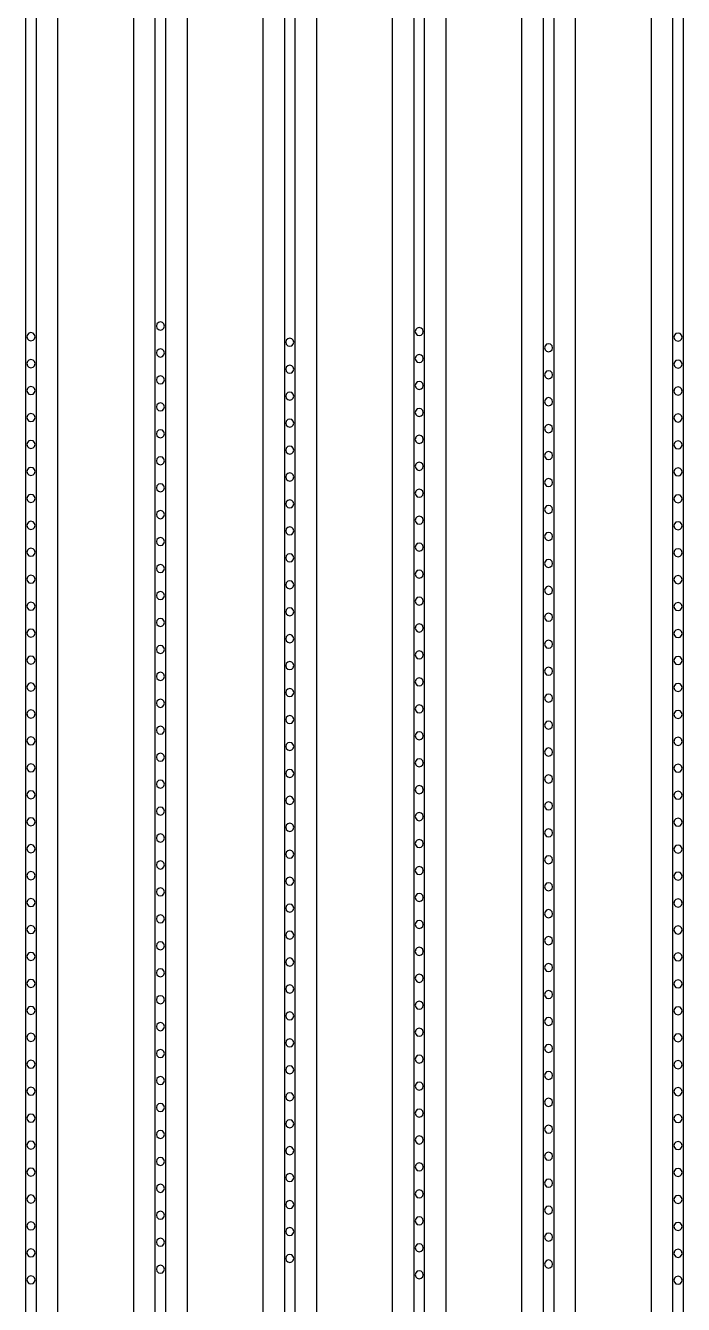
# Model space of a CAD drawing. Header units: metres. Extents: x -1805 to 1655, y -683 to 39617.
# Drawn here: x 388 to 510, y 3866.7 to 4104 of the extents above; entities that cross this region are included whole.
import ezdxf

# ---------------------------------------------------------------- set-up
doc = ezdxf.new("R2010")
doc.units = ezdxf.units.M
for name, color, linetype in [('Etching', 5, 'CONTINUOUS'), ('IONP', 7, 'CONTINUOUS'), ('Metal', 4, 'CONTINUOUS')]:
    doc.layers.add(name, color=color, linetype=linetype)

msp = doc.modelspace()

# ---------------------------------------------------------------- linework, layer by layer
at = {"layer": 'Etching'}
for points in [[(394, 1858.91), (394, 9134.24)], [(408, 9134.24), (408, 1985.9)], [(418, 1985.9), (418, 9134.24)], [(432, 9134.24), (432, 2112.88)], [(442, 2112.88), (442, 9134.24)], [(456, 9134.24), (456, 2239.86)], [(466, 2239.86), (466, 9134.24)], [(480, 9134.24), (480, 2366.85)], [(490, 2366.85), (490, 9134.24)], [(504, 9134.24), (504, 2493.83)]]:
    msp.add_lwpolyline(points, dxfattribs=at)
at = {"layer": 'IONP'}
for points in [[(413.75, 4048.25), (413.65, 4048.63), (413.38, 4048.9), (413, 4049), (412.62, 4048.9), (412.35, 4048.63), (412.25, 4048.25), (412.35, 4047.88), (412.62, 4047.6), (413, 4047.5), (413.38, 4047.6), (413.65, 4047.88), (413.75, 4048.25)], [(389.75, 4046.27), (389.65, 4046.64), (389.38, 4046.92), (389, 4047.02), (388.62, 4046.92), (388.35, 4046.64), (388.25, 4046.27), (388.35, 4045.89), (388.62, 4045.62), (389, 4045.52), (389.38, 4045.62), (389.65, 4045.89), (389.75, 4046.27)], [(437.75, 4045.24), (437.65, 4045.61), (437.38, 4045.89), (437, 4045.99), (436.62, 4045.89), (436.35, 4045.61), (436.25, 4045.24), (436.35, 4044.86), (436.62, 4044.59), (437, 4044.49), (437.38, 4044.59), (437.65, 4044.86), (437.75, 4045.24)], [(461.75, 4047.22), (461.65, 4047.6), (461.38, 4047.87), (461, 4047.97), (460.62, 4047.87), (460.35, 4047.6), (460.25, 4047.22), (460.35, 4046.85), (460.62, 4046.57), (461, 4046.47), (461.38, 4046.57), (461.65, 4046.85), (461.75, 4047.22)], [(509.75, 4046.19), (509.65, 4046.57), (509.38, 4046.84), (509, 4046.94), (508.62, 4046.84), (508.35, 4046.57), (508.25, 4046.19), (508.35, 4045.82), (508.62, 4045.54), (509, 4045.44), (509.38, 4045.54), (509.65, 4045.82), (509.75, 4046.19)], [(413.75, 4043.25), (413.65, 4043.63), (413.38, 4043.9), (413, 4044), (412.62, 4043.9), (412.35, 4043.63), (412.25, 4043.25), (412.35, 4042.88), (412.62, 4042.6), (413, 4042.5), (413.38, 4042.6), (413.65, 4042.88), (413.75, 4043.25)], [(485.75, 4044.21), (485.65, 4044.58), (485.38, 4044.86), (485, 4044.96), (484.62, 4044.86), (484.35, 4044.58), (484.25, 4044.21), (484.35, 4043.83), (484.62, 4043.56), (485, 4043.46), (485.38, 4043.56), (485.65, 4043.83), (485.75, 4044.21)], [(389.75, 4041.27), (389.65, 4041.64), (389.38, 4041.92), (389, 4042.02), (388.62, 4041.92), (388.35, 4041.64), (388.25, 4041.27), (388.35, 4040.89), (388.62, 4040.62), (389, 4040.52), (389.38, 4040.62), (389.65, 4040.89), (389.75, 4041.27)], [(461.75, 4042.22), (461.65, 4042.6), (461.38, 4042.87), (461, 4042.97), (460.62, 4042.87), (460.35, 4042.6), (460.25, 4042.22), (460.35, 4041.85), (460.62, 4041.57), (461, 4041.47), (461.38, 4041.57), (461.65, 4041.85), (461.75, 4042.22)], [(509.75, 4041.19), (509.65, 4041.57), (509.38, 4041.84), (509, 4041.94), (508.62, 4041.84), (508.35, 4041.57), (508.25, 4041.19), (508.35, 4040.82), (508.62, 4040.54), (509, 4040.44), (509.38, 4040.54), (509.65, 4040.82), (509.75, 4041.19)], [(413.75, 4038.25), (413.65, 4038.63), (413.38, 4038.9), (413, 4039), (412.62, 4038.9), (412.35, 4038.63), (412.25, 4038.25), (412.35, 4037.88), (412.62, 4037.6), (413, 4037.5), (413.38, 4037.6), (413.65, 4037.88), (413.75, 4038.25)], [(437.75, 4040.24), (437.65, 4040.61), (437.38, 4040.89), (437, 4040.99), (436.62, 4040.89), (436.35, 4040.61), (436.25, 4040.24), (436.35, 4039.86), (436.62, 4039.59), (437, 4039.49), (437.38, 4039.59), (437.65, 4039.86), (437.75, 4040.24)], [(485.75, 4039.21), (485.65, 4039.58), (485.38, 4039.86), (485, 4039.96), (484.62, 4039.86), (484.35, 4039.58), (484.25, 4039.21), (484.35, 4038.83), (484.62, 4038.56), (485, 4038.46), (485.38, 4038.56), (485.65, 4038.83), (485.75, 4039.21)], [(389.75, 4036.27), (389.65, 4036.64), (389.38, 4036.92), (389, 4037.02), (388.62, 4036.92), (388.35, 4036.64), (388.25, 4036.27), (388.35, 4035.89), (388.62, 4035.62), (389, 4035.52), (389.38, 4035.62), (389.65, 4035.89), (389.75, 4036.27)], [(461.75, 4037.22), (461.65, 4037.6), (461.38, 4037.87), (461, 4037.97), (460.62, 4037.87), (460.35, 4037.6), (460.25, 4037.22), (460.35, 4036.85), (460.62, 4036.57), (461, 4036.47), (461.38, 4036.57), (461.65, 4036.85), (461.75, 4037.22)], [(509.75, 4036.19), (509.65, 4036.57), (509.38, 4036.84), (509, 4036.94), (508.62, 4036.84), (508.35, 4036.57), (508.25, 4036.19), (508.35, 4035.82), (508.62, 4035.54), (509, 4035.44), (509.38, 4035.54), (509.65, 4035.82), (509.75, 4036.19)], [(413.75, 4033.25), (413.65, 4033.63), (413.38, 4033.9), (413, 4034), (412.62, 4033.9), (412.35, 4033.63), (412.25, 4033.25), (412.35, 4032.88), (412.62, 4032.6), (413, 4032.5), (413.38, 4032.6), (413.65, 4032.88), (413.75, 4033.25)], [(437.75, 4035.24), (437.65, 4035.61), (437.38, 4035.89), (437, 4035.99), (436.62, 4035.89), (436.35, 4035.61), (436.25, 4035.24), (436.35, 4034.86), (436.62, 4034.59), (437, 4034.49), (437.38, 4034.59), (437.65, 4034.86), (437.75, 4035.24)], [(485.75, 4034.21), (485.65, 4034.58), (485.38, 4034.86), (485, 4034.96), (484.62, 4034.86), (484.35, 4034.58), (484.25, 4034.21), (484.35, 4033.83), (484.62, 4033.56), (485, 4033.46), (485.38, 4033.56), (485.65, 4033.83), (485.75, 4034.21)], [(389.75, 4031.27), (389.65, 4031.64), (389.38, 4031.92), (389, 4032.02), (388.62, 4031.92), (388.35, 4031.64), (388.25, 4031.27), (388.35, 4030.89), (388.62, 4030.62), (389, 4030.52), (389.38, 4030.62), (389.65, 4030.89), (389.75, 4031.27)], [(461.75, 4032.22), (461.65, 4032.6), (461.38, 4032.87), (461, 4032.97), (460.62, 4032.87), (460.35, 4032.6), (460.25, 4032.22), (460.35, 4031.85), (460.62, 4031.57), (461, 4031.47), (461.38, 4031.57), (461.65, 4031.85), (461.75, 4032.22)], [(509.75, 4031.19), (509.65, 4031.57), (509.38, 4031.84), (509, 4031.94), (508.62, 4031.84), (508.35, 4031.57), (508.25, 4031.19), (508.35, 4030.82), (508.62, 4030.54), (509, 4030.44), (509.38, 4030.54), (509.65, 4030.82), (509.75, 4031.19)], [(437.75, 4030.24), (437.65, 4030.61), (437.38, 4030.89), (437, 4030.99), (436.62, 4030.89), (436.35, 4030.61), (436.25, 4030.24), (436.35, 4029.86), (436.62, 4029.59), (437, 4029.49), (437.38, 4029.59), (437.65, 4029.86), (437.75, 4030.24)], [(485.75, 4029.21), (485.65, 4029.58), (485.38, 4029.86), (485, 4029.96), (484.62, 4029.86), (484.35, 4029.58), (484.25, 4029.21), (484.35, 4028.83), (484.62, 4028.56), (485, 4028.46), (485.38, 4028.56), (485.65, 4028.83), (485.75, 4029.21)], [(389.75, 4026.27), (389.65, 4026.64), (389.38, 4026.92), (389, 4027.02), (388.62, 4026.92), (388.35, 4026.64), (388.25, 4026.27), (388.35, 4025.89), (388.62, 4025.62), (389, 4025.52), (389.38, 4025.62), (389.65, 4025.89), (389.75, 4026.27)], [(413.75, 4028.25), (413.65, 4028.63), (413.38, 4028.9), (413, 4029), (412.62, 4028.9), (412.35, 4028.63), (412.25, 4028.25), (412.35, 4027.88), (412.62, 4027.6), (413, 4027.5), (413.38, 4027.6), (413.65, 4027.88), (413.75, 4028.25)], [(461.75, 4027.22), (461.65, 4027.6), (461.38, 4027.87), (461, 4027.97), (460.62, 4027.87), (460.35, 4027.6), (460.25, 4027.22), (460.35, 4026.85), (460.62, 4026.57), (461, 4026.47), (461.38, 4026.57), (461.65, 4026.85), (461.75, 4027.22)], [(509.75, 4026.19), (509.65, 4026.57), (509.38, 4026.84), (509, 4026.94), (508.62, 4026.84), (508.35, 4026.57), (508.25, 4026.19), (508.35, 4025.82), (508.62, 4025.54), (509, 4025.44), (509.38, 4025.54), (509.65, 4025.82), (509.75, 4026.19)], [(437.75, 4025.24), (437.65, 4025.61), (437.38, 4025.89), (437, 4025.99), (436.62, 4025.89), (436.35, 4025.61), (436.25, 4025.24), (436.35, 4024.86), (436.62, 4024.59), (437, 4024.49), (437.38, 4024.59), (437.65, 4024.86), (437.75, 4025.24)], [(485.75, 4024.21), (485.65, 4024.58), (485.38, 4024.86), (485, 4024.96), (484.62, 4024.86), (484.35, 4024.58), (484.25, 4024.21), (484.35, 4023.83), (484.62, 4023.56), (485, 4023.46), (485.38, 4023.56), (485.65, 4023.83), (485.75, 4024.21)], [(413.75, 4023.25), (413.65, 4023.63), (413.38, 4023.9), (413, 4024), (412.62, 4023.9), (412.35, 4023.63), (412.25, 4023.25), (412.35, 4022.88), (412.62, 4022.6), (413, 4022.5), (413.38, 4022.6), (413.65, 4022.88), (413.75, 4023.25)], [(461.75, 4022.22), (461.65, 4022.6), (461.38, 4022.87), (461, 4022.97), (460.62, 4022.87), (460.35, 4022.6), (460.25, 4022.22), (460.35, 4021.85), (460.62, 4021.57), (461, 4021.47), (461.38, 4021.57), (461.65, 4021.85), (461.75, 4022.22)], [(389.75, 4021.27), (389.65, 4021.64), (389.38, 4021.92), (389, 4022.02), (388.62, 4021.92), (388.35, 4021.64), (388.25, 4021.27), (388.35, 4020.89), (388.62, 4020.62), (389, 4020.52), (389.38, 4020.62), (389.65, 4020.89), (389.75, 4021.27)], [(437.75, 4020.24), (437.65, 4020.61), (437.38, 4020.89), (437, 4020.99), (436.62, 4020.89), (436.35, 4020.61), (436.25, 4020.24), (436.35, 4019.86), (436.62, 4019.59), (437, 4019.49), (437.38, 4019.59), (437.65, 4019.86), (437.75, 4020.24)], [(485.75, 4019.21), (485.65, 4019.58), (485.38, 4019.86), (485, 4019.96), (484.62, 4019.86), (484.35, 4019.58), (484.25, 4019.21), (484.35, 4018.83), (484.62, 4018.56), (485, 4018.46), (485.38, 4018.56), (485.65, 4018.83), (485.75, 4019.21)], [(509.75, 4021.19), (509.65, 4021.57), (509.38, 4021.84), (509, 4021.94), (508.62, 4021.84), (508.35, 4021.57), (508.25, 4021.19), (508.35, 4020.82), (508.62, 4020.54), (509, 4020.44), (509.38, 4020.54), (509.65, 4020.82), (509.75, 4021.19)], [(413.75, 4018.25), (413.65, 4018.63), (413.38, 4018.9), (413, 4019), (412.62, 4018.9), (412.35, 4018.63), (412.25, 4018.25), (412.35, 4017.88), (412.62, 4017.6), (413, 4017.5), (413.38, 4017.6), (413.65, 4017.88), (413.75, 4018.25)], [(461.75, 4017.22), (461.65, 4017.6), (461.38, 4017.87), (461, 4017.97), (460.62, 4017.87), (460.35, 4017.6), (460.25, 4017.22), (460.35, 4016.85), (460.62, 4016.57), (461, 4016.47), (461.38, 4016.57), (461.65, 4016.85), (461.75, 4017.22)], [(389.75, 4016.27), (389.65, 4016.64), (389.38, 4016.92), (389, 4017.02), (388.62, 4016.92), (388.35, 4016.64), (388.25, 4016.27), (388.35, 4015.89), (388.62, 4015.62), (389, 4015.52), (389.38, 4015.62), (389.65, 4015.89), (389.75, 4016.27)], [(437.75, 4015.24), (437.65, 4015.61), (437.38, 4015.89), (437, 4015.99), (436.62, 4015.89), (436.35, 4015.61), (436.25, 4015.24), (436.35, 4014.86), (436.62, 4014.59), (437, 4014.49), (437.38, 4014.59), (437.65, 4014.86), (437.75, 4015.24)], [(485.75, 4014.21), (485.65, 4014.58), (485.38, 4014.86), (485, 4014.96), (484.62, 4014.86), (484.35, 4014.58), (484.25, 4014.21), (484.35, 4013.83), (484.62, 4013.56), (485, 4013.46), (485.38, 4013.56), (485.65, 4013.83), (485.75, 4014.21)], [(509.75, 4016.19), (509.65, 4016.57), (509.38, 4016.84), (509, 4016.94), (508.62, 4016.84), (508.35, 4016.57), (508.25, 4016.19), (508.35, 4015.82), (508.62, 4015.54), (509, 4015.44), (509.38, 4015.54), (509.65, 4015.82), (509.75, 4016.19)], [(413.75, 4013.25), (413.65, 4013.63), (413.38, 4013.9), (413, 4014), (412.62, 4013.9), (412.35, 4013.63), (412.25, 4013.25), (412.35, 4012.88), (412.62, 4012.6), (413, 4012.5), (413.38, 4012.6), (413.65, 4012.88), (413.75, 4013.25)], [(461.75, 4012.22), (461.65, 4012.6), (461.38, 4012.87), (461, 4012.97), (460.62, 4012.87), (460.35, 4012.6), (460.25, 4012.22), (460.35, 4011.85), (460.62, 4011.57), (461, 4011.47), (461.38, 4011.57), (461.65, 4011.85), (461.75, 4012.22)], [(389.75, 4011.27), (389.65, 4011.64), (389.38, 4011.92), (389, 4012.02), (388.62, 4011.92), (388.35, 4011.64), (388.25, 4011.27), (388.35, 4010.89), (388.62, 4010.62), (389, 4010.52), (389.38, 4010.62), (389.65, 4010.89), (389.75, 4011.27)], [(437.75, 4010.24), (437.65, 4010.61), (437.38, 4010.89), (437, 4010.99), (436.62, 4010.89), (436.35, 4010.61), (436.25, 4010.24), (436.35, 4009.86), (436.62, 4009.59), (437, 4009.49), (437.38, 4009.59), (437.65, 4009.86), (437.75, 4010.24)], [(509.75, 4011.19), (509.65, 4011.57), (509.38, 4011.84), (509, 4011.94), (508.62, 4011.84), (508.35, 4011.57), (508.25, 4011.19), (508.35, 4010.82), (508.62, 4010.54), (509, 4010.44), (509.38, 4010.54), (509.65, 4010.82), (509.75, 4011.19)], [(413.75, 4008.25), (413.65, 4008.63), (413.38, 4008.9), (413, 4009), (412.62, 4008.9), (412.35, 4008.63), (412.25, 4008.25), (412.35, 4007.88), (412.62, 4007.6), (413, 4007.5), (413.38, 4007.6), (413.65, 4007.88), (413.75, 4008.25)], [(461.75, 4007.22), (461.65, 4007.6), (461.38, 4007.87), (461, 4007.97), (460.62, 4007.87), (460.35, 4007.6), (460.25, 4007.22), (460.35, 4006.85), (460.62, 4006.57), (461, 4006.47), (461.38, 4006.57), (461.65, 4006.85), (461.75, 4007.22)], [(485.75, 4009.21), (485.65, 4009.58), (485.38, 4009.86), (485, 4009.96), (484.62, 4009.86), (484.35, 4009.58), (484.25, 4009.21), (484.35, 4008.83), (484.62, 4008.56), (485, 4008.46), (485.38, 4008.56), (485.65, 4008.83), (485.75, 4009.21)], [(389.75, 4006.27), (389.65, 4006.64), (389.38, 4006.92), (389, 4007.02), (388.62, 4006.92), (388.35, 4006.64), (388.25, 4006.27), (388.35, 4005.89), (388.62, 4005.62), (389, 4005.52), (389.38, 4005.62), (389.65, 4005.89), (389.75, 4006.27)], [(437.75, 4005.24), (437.65, 4005.61), (437.38, 4005.89), (437, 4005.99), (436.62, 4005.89), (436.35, 4005.61), (436.25, 4005.24), (436.35, 4004.86), (436.62, 4004.59), (437, 4004.49), (437.38, 4004.59), (437.65, 4004.86), (437.75, 4005.24)], [(509.75, 4006.19), (509.65, 4006.57), (509.38, 4006.84), (509, 4006.94), (508.62, 4006.84), (508.35, 4006.57), (508.25, 4006.19), (508.35, 4005.82), (508.62, 4005.54), (509, 4005.44), (509.38, 4005.54), (509.65, 4005.82), (509.75, 4006.19)], [(413.75, 4003.25), (413.65, 4003.63), (413.38, 4003.9), (413, 4004), (412.62, 4003.9), (412.35, 4003.63), (412.25, 4003.25), (412.35, 4002.88), (412.62, 4002.6), (413, 4002.5), (413.38, 4002.6), (413.65, 4002.88), (413.75, 4003.25)], [(485.75, 4004.21), (485.65, 4004.58), (485.38, 4004.86), (485, 4004.96), (484.62, 4004.86), (484.35, 4004.58), (484.25, 4004.21), (484.35, 4003.83), (484.62, 4003.56), (485, 4003.46), (485.38, 4003.56), (485.65, 4003.83), (485.75, 4004.21)], [(389.75, 4001.27), (389.65, 4001.64), (389.38, 4001.92), (389, 4002.02), (388.62, 4001.92), (388.35, 4001.64), (388.25, 4001.27), (388.35, 4000.89), (388.62, 4000.62), (389, 4000.52), (389.38, 4000.62), (389.65, 4000.89), (389.75, 4001.27)], [(437.75, 4000.24), (437.65, 4000.61), (437.38, 4000.89), (437, 4000.99), (436.62, 4000.89), (436.35, 4000.61), (436.25, 4000.24), (436.35, 3999.86), (436.62, 3999.59), (437, 3999.49), (437.38, 3999.59), (437.65, 3999.86), (437.75, 4000.24)], [(461.75, 4002.22), (461.65, 4002.6), (461.38, 4002.87), (461, 4002.97), (460.62, 4002.87), (460.35, 4002.6), (460.25, 4002.22), (460.35, 4001.85), (460.62, 4001.57), (461, 4001.47), (461.38, 4001.57), (461.65, 4001.85), (461.75, 4002.22)], [(509.75, 4001.19), (509.65, 4001.57), (509.38, 4001.84), (509, 4001.94), (508.62, 4001.84), (508.35, 4001.57), (508.25, 4001.19), (508.35, 4000.82), (508.62, 4000.54), (509, 4000.44), (509.38, 4000.54), (509.65, 4000.82), (509.75, 4001.19)], [(413.75, 3998.25), (413.65, 3998.63), (413.38, 3998.9), (413, 3999), (412.62, 3998.9), (412.35, 3998.63), (412.25, 3998.25), (412.35, 3997.88), (412.62, 3997.6), (413, 3997.5), (413.38, 3997.6), (413.65, 3997.88), (413.75, 3998.25)], [(485.75, 3999.21), (485.65, 3999.58), (485.38, 3999.86), (485, 3999.96), (484.62, 3999.86), (484.35, 3999.58), (484.25, 3999.21), (484.35, 3998.83), (484.62, 3998.56), (485, 3998.46), (485.38, 3998.56), (485.65, 3998.83), (485.75, 3999.21)], [(389.75, 3996.27), (389.65, 3996.64), (389.38, 3996.92), (389, 3997.02), (388.62, 3996.92), (388.35, 3996.64), (388.25, 3996.27), (388.35, 3995.89), (388.62, 3995.62), (389, 3995.52), (389.38, 3995.62), (389.65, 3995.89), (389.75, 3996.27)], [(437.75, 3995.24), (437.65, 3995.61), (437.38, 3995.89), (437, 3995.99), (436.62, 3995.89), (436.35, 3995.61), (436.25, 3995.24), (436.35, 3994.86), (436.62, 3994.59), (437, 3994.49), (437.38, 3994.59), (437.65, 3994.86), (437.75, 3995.24)], [(461.75, 3997.22), (461.65, 3997.6), (461.38, 3997.87), (461, 3997.97), (460.62, 3997.87), (460.35, 3997.6), (460.25, 3997.22), (460.35, 3996.85), (460.62, 3996.57), (461, 3996.47), (461.38, 3996.57), (461.65, 3996.85), (461.75, 3997.22)], [(509.75, 3996.19), (509.65, 3996.57), (509.38, 3996.84), (509, 3996.94), (508.62, 3996.84), (508.35, 3996.57), (508.25, 3996.19), (508.35, 3995.82), (508.62, 3995.54), (509, 3995.44), (509.38, 3995.54), (509.65, 3995.82), (509.75, 3996.19)], [(413.75, 3993.25), (413.65, 3993.63), (413.38, 3993.9), (413, 3994), (412.62, 3993.9), (412.35, 3993.63), (412.25, 3993.25), (412.35, 3992.88), (412.62, 3992.6), (413, 3992.5), (413.38, 3992.6), (413.65, 3992.88), (413.75, 3993.25)], [(485.75, 3994.21), (485.65, 3994.58), (485.38, 3994.86), (485, 3994.96), (484.62, 3994.86), (484.35, 3994.58), (484.25, 3994.21), (484.35, 3993.83), (484.62, 3993.56), (485, 3993.46), (485.38, 3993.56), (485.65, 3993.83), (485.75, 3994.21)], [(389.75, 3991.27), (389.65, 3991.64), (389.38, 3991.92), (389, 3992.02), (388.62, 3991.92), (388.35, 3991.64), (388.25, 3991.27), (388.35, 3990.89), (388.62, 3990.62), (389, 3990.52), (389.38, 3990.62), (389.65, 3990.89), (389.75, 3991.27)], [(461.75, 3992.22), (461.65, 3992.6), (461.38, 3992.87), (461, 3992.97), (460.62, 3992.87), (460.35, 3992.6), (460.25, 3992.22), (460.35, 3991.85), (460.62, 3991.57), (461, 3991.47), (461.38, 3991.57), (461.65, 3991.85), (461.75, 3992.22)], [(509.75, 3991.19), (509.65, 3991.57), (509.38, 3991.84), (509, 3991.94), (508.62, 3991.84), (508.35, 3991.57), (508.25, 3991.19), (508.35, 3990.82), (508.62, 3990.54), (509, 3990.44), (509.38, 3990.54), (509.65, 3990.82), (509.75, 3991.19)], [(413.75, 3988.25), (413.65, 3988.63), (413.38, 3988.9), (413, 3989), (412.62, 3988.9), (412.35, 3988.63), (412.25, 3988.25), (412.35, 3987.88), (412.62, 3987.6), (413, 3987.5), (413.38, 3987.6), (413.65, 3987.88), (413.75, 3988.25)], [(437.75, 3990.24), (437.65, 3990.61), (437.38, 3990.89), (437, 3990.99), (436.62, 3990.89), (436.35, 3990.61), (436.25, 3990.24), (436.35, 3989.86), (436.62, 3989.59), (437, 3989.49), (437.38, 3989.59), (437.65, 3989.86), (437.75, 3990.24)], [(485.75, 3989.21), (485.65, 3989.58), (485.38, 3989.86), (485, 3989.96), (484.62, 3989.86), (484.35, 3989.58), (484.25, 3989.21), (484.35, 3988.83), (484.62, 3988.56), (485, 3988.46), (485.38, 3988.56), (485.65, 3988.83), (485.75, 3989.21)], [(389.75, 3986.27), (389.65, 3986.64), (389.38, 3986.92), (389, 3987.02), (388.62, 3986.92), (388.35, 3986.64), (388.25, 3986.27), (388.35, 3985.89), (388.62, 3985.62), (389, 3985.52), (389.38, 3985.62), (389.65, 3985.89), (389.75, 3986.27)], [(461.75, 3987.22), (461.65, 3987.6), (461.38, 3987.87), (461, 3987.97), (460.62, 3987.87), (460.35, 3987.6), (460.25, 3987.22), (460.35, 3986.85), (460.62, 3986.57), (461, 3986.47), (461.38, 3986.57), (461.65, 3986.85), (461.75, 3987.22)], [(509.75, 3986.19), (509.65, 3986.57), (509.38, 3986.84), (509, 3986.94), (508.62, 3986.84), (508.35, 3986.57), (508.25, 3986.19), (508.35, 3985.82), (508.62, 3985.54), (509, 3985.44), (509.38, 3985.54), (509.65, 3985.82), (509.75, 3986.19)], [(437.75, 3985.24), (437.65, 3985.61), (437.38, 3985.89), (437, 3985.99), (436.62, 3985.89), (436.35, 3985.61), (436.25, 3985.24), (436.35, 3984.86), (436.62, 3984.59), (437, 3984.49), (437.38, 3984.59), (437.65, 3984.86), (437.75, 3985.24)], [(485.75, 3984.21), (485.65, 3984.58), (485.38, 3984.86), (485, 3984.96), (484.62, 3984.86), (484.35, 3984.58), (484.25, 3984.21), (484.35, 3983.83), (484.62, 3983.56), (485, 3983.46), (485.38, 3983.56), (485.65, 3983.83), (485.75, 3984.21)], [(389.75, 3981.27), (389.65, 3981.64), (389.38, 3981.92), (389, 3982.02), (388.62, 3981.92), (388.35, 3981.64), (388.25, 3981.27), (388.35, 3980.89), (388.62, 3980.62), (389, 3980.52), (389.38, 3980.62), (389.65, 3980.89), (389.75, 3981.27)], [(413.75, 3983.25), (413.65, 3983.63), (413.38, 3983.9), (413, 3984), (412.62, 3983.9), (412.35, 3983.63), (412.25, 3983.25), (412.35, 3982.88), (412.62, 3982.6), (413, 3982.5), (413.38, 3982.6), (413.65, 3982.88), (413.75, 3983.25)], [(461.75, 3982.22), (461.65, 3982.6), (461.38, 3982.87), (461, 3982.97), (460.62, 3982.87), (460.35, 3982.6), (460.25, 3982.22), (460.35, 3981.85), (460.62, 3981.57), (461, 3981.47), (461.38, 3981.57), (461.65, 3981.85), (461.75, 3982.22)], [(509.75, 3981.19), (509.65, 3981.57), (509.38, 3981.84), (509, 3981.94), (508.62, 3981.84), (508.35, 3981.57), (508.25, 3981.19), (508.35, 3980.82), (508.62, 3980.54), (509, 3980.44), (509.38, 3980.54), (509.65, 3980.82), (509.75, 3981.19)], [(437.75, 3980.24), (437.65, 3980.61), (437.38, 3980.89), (437, 3980.99), (436.62, 3980.89), (436.35, 3980.61), (436.25, 3980.24), (436.35, 3979.86), (436.62, 3979.59), (437, 3979.49), (437.38, 3979.59), (437.65, 3979.86), (437.75, 3980.24)], [(485.75, 3979.21), (485.65, 3979.58), (485.38, 3979.86), (485, 3979.96), (484.62, 3979.86), (484.35, 3979.58), (484.25, 3979.21), (484.35, 3978.83), (484.62, 3978.56), (485, 3978.46), (485.38, 3978.56), (485.65, 3978.83), (485.75, 3979.21)], [(389.75, 3976.27), (389.65, 3976.64), (389.38, 3976.92), (389, 3977.02), (388.62, 3976.92), (388.35, 3976.64), (388.25, 3976.27), (388.35, 3975.89), (388.62, 3975.62), (389, 3975.52), (389.38, 3975.62), (389.65, 3975.89), (389.75, 3976.27)], [(413.75, 3978.25), (413.65, 3978.63), (413.38, 3978.9), (413, 3979), (412.62, 3978.9), (412.35, 3978.63), (412.25, 3978.25), (412.35, 3977.88), (412.62, 3977.6), (413, 3977.5), (413.38, 3977.6), (413.65, 3977.88), (413.75, 3978.25)], [(461.75, 3977.22), (461.65, 3977.6), (461.38, 3977.87), (461, 3977.97), (460.62, 3977.87), (460.35, 3977.6), (460.25, 3977.22), (460.35, 3976.85), (460.62, 3976.57), (461, 3976.47), (461.38, 3976.57), (461.65, 3976.85), (461.75, 3977.22)], [(437.75, 3975.24), (437.65, 3975.61), (437.38, 3975.89), (437, 3975.99), (436.62, 3975.89), (436.35, 3975.61), (436.25, 3975.24), (436.35, 3974.86), (436.62, 3974.59), (437, 3974.49), (437.38, 3974.59), (437.65, 3974.86), (437.75, 3975.24)], [(485.75, 3974.21), (485.65, 3974.58), (485.38, 3974.86), (485, 3974.96), (484.62, 3974.86), (484.35, 3974.58), (484.25, 3974.21), (484.35, 3973.83), (484.62, 3973.56), (485, 3973.46), (485.38, 3973.56), (485.65, 3973.83), (485.75, 3974.21)], [(509.75, 3976.19), (509.65, 3976.57), (509.38, 3976.84), (509, 3976.94), (508.62, 3976.84), (508.35, 3976.57), (508.25, 3976.19), (508.35, 3975.82), (508.62, 3975.54), (509, 3975.44), (509.38, 3975.54), (509.65, 3975.82), (509.75, 3976.19)], [(413.75, 3973.25), (413.65, 3973.63), (413.38, 3973.9), (413, 3974), (412.62, 3973.9), (412.35, 3973.63), (412.25, 3973.25), (412.35, 3972.88), (412.62, 3972.6), (413, 3972.5), (413.38, 3972.6), (413.65, 3972.88), (413.75, 3973.25)], [(461.75, 3972.22), (461.65, 3972.6), (461.38, 3972.87), (461, 3972.97), (460.62, 3972.87), (460.35, 3972.6), (460.25, 3972.22), (460.35, 3971.85), (460.62, 3971.57), (461, 3971.47), (461.38, 3971.57), (461.65, 3971.85), (461.75, 3972.22)], [(389.75, 3971.27), (389.65, 3971.64), (389.38, 3971.92), (389, 3972.02), (388.62, 3971.92), (388.35, 3971.64), (388.25, 3971.27), (388.35, 3970.89), (388.62, 3970.62), (389, 3970.52), (389.38, 3970.62), (389.65, 3970.89), (389.75, 3971.27)], [(437.75, 3970.24), (437.65, 3970.61), (437.38, 3970.89), (437, 3970.99), (436.62, 3970.89), (436.35, 3970.61), (436.25, 3970.24), (436.35, 3969.86), (436.62, 3969.59), (437, 3969.49), (437.38, 3969.59), (437.65, 3969.86), (437.75, 3970.24)], [(485.75, 3969.21), (485.65, 3969.58), (485.38, 3969.86), (485, 3969.96), (484.62, 3969.86), (484.35, 3969.58), (484.25, 3969.21), (484.35, 3968.83), (484.62, 3968.56), (485, 3968.46), (485.38, 3968.56), (485.65, 3968.83), (485.75, 3969.21)], [(509.75, 3971.19), (509.65, 3971.57), (509.38, 3971.84), (509, 3971.94), (508.62, 3971.84), (508.35, 3971.57), (508.25, 3971.19), (508.35, 3970.82), (508.62, 3970.54), (509, 3970.44), (509.38, 3970.54), (509.65, 3970.82), (509.75, 3971.19)], [(413.75, 3968.25), (413.65, 3968.63), (413.38, 3968.9), (413, 3969), (412.62, 3968.9), (412.35, 3968.63), (412.25, 3968.25), (412.35, 3967.88), (412.62, 3967.6), (413, 3967.5), (413.38, 3967.6), (413.65, 3967.88), (413.75, 3968.25)], [(461.75, 3967.22), (461.65, 3967.6), (461.38, 3967.87), (461, 3967.97), (460.62, 3967.87), (460.35, 3967.6), (460.25, 3967.22), (460.35, 3966.85), (460.62, 3966.57), (461, 3966.47), (461.38, 3966.57), (461.65, 3966.85), (461.75, 3967.22)], [(389.75, 3966.27), (389.65, 3966.64), (389.38, 3966.92), (389, 3967.02), (388.62, 3966.92), (388.35, 3966.64), (388.25, 3966.27), (388.35, 3965.89), (388.62, 3965.62), (389, 3965.52), (389.38, 3965.62), (389.65, 3965.89), (389.75, 3966.27)], [(437.75, 3965.24), (437.65, 3965.61), (437.38, 3965.89), (437, 3965.99), (436.62, 3965.89), (436.35, 3965.61), (436.25, 3965.24), (436.35, 3964.86), (436.62, 3964.59), (437, 3964.49), (437.38, 3964.59), (437.65, 3964.86), (437.75, 3965.24)], [(509.75, 3966.19), (509.65, 3966.57), (509.38, 3966.84), (509, 3966.94), (508.62, 3966.84), (508.35, 3966.57), (508.25, 3966.19), (508.35, 3965.82), (508.62, 3965.54), (509, 3965.44), (509.38, 3965.54), (509.65, 3965.82), (509.75, 3966.19)], [(413.75, 3963.25), (413.65, 3963.63), (413.38, 3963.9), (413, 3964), (412.62, 3963.9), (412.35, 3963.63), (412.25, 3963.25), (412.35, 3962.88), (412.62, 3962.6), (413, 3962.5), (413.38, 3962.6), (413.65, 3962.88), (413.75, 3963.25)], [(461.75, 3962.22), (461.65, 3962.6), (461.38, 3962.87), (461, 3962.97), (460.62, 3962.87), (460.35, 3962.6), (460.25, 3962.22), (460.35, 3961.85), (460.62, 3961.57), (461, 3961.47), (461.38, 3961.57), (461.65, 3961.85), (461.75, 3962.22)], [(485.75, 3964.21), (485.65, 3964.58), (485.38, 3964.86), (485, 3964.96), (484.62, 3964.86), (484.35, 3964.58), (484.25, 3964.21), (484.35, 3963.83), (484.62, 3963.56), (485, 3963.46), (485.38, 3963.56), (485.65, 3963.83), (485.75, 3964.21)], [(389.75, 3961.27), (389.65, 3961.64), (389.38, 3961.92), (389, 3962.02), (388.62, 3961.92), (388.35, 3961.64), (388.25, 3961.27), (388.35, 3960.89), (388.62, 3960.62), (389, 3960.52), (389.38, 3960.62), (389.65, 3960.89), (389.75, 3961.27)], [(437.75, 3960.24), (437.65, 3960.61), (437.38, 3960.89), (437, 3960.99), (436.62, 3960.89), (436.35, 3960.61), (436.25, 3960.24), (436.35, 3959.86), (436.62, 3959.59), (437, 3959.49), (437.38, 3959.59), (437.65, 3959.86), (437.75, 3960.24)], [(509.75, 3961.19), (509.65, 3961.57), (509.38, 3961.84), (509, 3961.94), (508.62, 3961.84), (508.35, 3961.57), (508.25, 3961.19), (508.35, 3960.82), (508.62, 3960.54), (509, 3960.44), (509.38, 3960.54), (509.65, 3960.82), (509.75, 3961.19)], [(413.75, 3958.25), (413.65, 3958.63), (413.38, 3958.9), (413, 3959), (412.62, 3958.9), (412.35, 3958.63), (412.25, 3958.25), (412.35, 3957.88), (412.62, 3957.6), (413, 3957.5), (413.38, 3957.6), (413.65, 3957.88), (413.75, 3958.25)], [(485.75, 3959.21), (485.65, 3959.58), (485.38, 3959.86), (485, 3959.96), (484.62, 3959.86), (484.35, 3959.58), (484.25, 3959.21), (484.35, 3958.83), (484.62, 3958.56), (485, 3958.46), (485.38, 3958.56), (485.65, 3958.83), (485.75, 3959.21)], [(389.75, 3956.27), (389.65, 3956.64), (389.38, 3956.92), (389, 3957.02), (388.62, 3956.92), (388.35, 3956.64), (388.25, 3956.27), (388.35, 3955.89), (388.62, 3955.62), (389, 3955.52), (389.38, 3955.62), (389.65, 3955.89), (389.75, 3956.27)], [(437.75, 3955.24), (437.65, 3955.61), (437.38, 3955.89), (437, 3955.99), (436.62, 3955.89), (436.35, 3955.61), (436.25, 3955.24), (436.35, 3954.86), (436.62, 3954.59), (437, 3954.49), (437.38, 3954.59), (437.65, 3954.86), (437.75, 3955.24)], [(461.75, 3957.22), (461.65, 3957.6), (461.38, 3957.87), (461, 3957.97), (460.62, 3957.87), (460.35, 3957.6), (460.25, 3957.22), (460.35, 3956.85), (460.62, 3956.57), (461, 3956.47), (461.38, 3956.57), (461.65, 3956.85), (461.75, 3957.22)], [(509.75, 3956.19), (509.65, 3956.57), (509.38, 3956.84), (509, 3956.94), (508.62, 3956.84), (508.35, 3956.57), (508.25, 3956.19), (508.35, 3955.82), (508.62, 3955.54), (509, 3955.44), (509.38, 3955.54), (509.65, 3955.82), (509.75, 3956.19)], [(413.75, 3953.25), (413.65, 3953.63), (413.38, 3953.9), (413, 3954), (412.62, 3953.9), (412.35, 3953.63), (412.25, 3953.25), (412.35, 3952.88), (412.62, 3952.6), (413, 3952.5), (413.38, 3952.6), (413.65, 3952.88), (413.75, 3953.25)], [(485.75, 3954.21), (485.65, 3954.58), (485.38, 3954.86), (485, 3954.96), (484.62, 3954.86), (484.35, 3954.58), (484.25, 3954.21), (484.35, 3953.83), (484.62, 3953.56), (485, 3953.46), (485.38, 3953.56), (485.65, 3953.83), (485.75, 3954.21)], [(389.75, 3951.27), (389.65, 3951.64), (389.38, 3951.92), (389, 3952.02), (388.62, 3951.92), (388.35, 3951.64), (388.25, 3951.27), (388.35, 3950.89), (388.62, 3950.62), (389, 3950.52), (389.38, 3950.62), (389.65, 3950.89), (389.75, 3951.27)], [(437.75, 3950.24), (437.65, 3950.61), (437.38, 3950.89), (437, 3950.99), (436.62, 3950.89), (436.35, 3950.61), (436.25, 3950.24), (436.35, 3949.86), (436.62, 3949.59), (437, 3949.49), (437.38, 3949.59), (437.65, 3949.86), (437.75, 3950.24)], [(461.75, 3952.22), (461.65, 3952.6), (461.38, 3952.87), (461, 3952.97), (460.62, 3952.87), (460.35, 3952.6), (460.25, 3952.22), (460.35, 3951.85), (460.62, 3951.57), (461, 3951.47), (461.38, 3951.57), (461.65, 3951.85), (461.75, 3952.22)], [(509.75, 3951.19), (509.65, 3951.57), (509.38, 3951.84), (509, 3951.94), (508.62, 3951.84), (508.35, 3951.57), (508.25, 3951.19), (508.35, 3950.82), (508.62, 3950.54), (509, 3950.44), (509.38, 3950.54), (509.65, 3950.82), (509.75, 3951.19)], [(413.75, 3948.25), (413.65, 3948.63), (413.38, 3948.9), (413, 3949), (412.62, 3948.9), (412.35, 3948.63), (412.25, 3948.25), (412.35, 3947.88), (412.62, 3947.6), (413, 3947.5), (413.38, 3947.6), (413.65, 3947.88), (413.75, 3948.25)], [(485.75, 3949.21), (485.65, 3949.58), (485.38, 3949.86), (485, 3949.96), (484.62, 3949.86), (484.35, 3949.58), (484.25, 3949.21), (484.35, 3948.83), (484.62, 3948.56), (485, 3948.46), (485.38, 3948.56), (485.65, 3948.83), (485.75, 3949.21)], [(389.75, 3946.27), (389.65, 3946.64), (389.38, 3946.92), (389, 3947.02), (388.62, 3946.92), (388.35, 3946.64), (388.25, 3946.27), (388.35, 3945.89), (388.62, 3945.62), (389, 3945.52), (389.38, 3945.62), (389.65, 3945.89), (389.75, 3946.27)], [(461.75, 3947.22), (461.65, 3947.6), (461.38, 3947.87), (461, 3947.97), (460.62, 3947.87), (460.35, 3947.6), (460.25, 3947.22), (460.35, 3946.85), (460.62, 3946.57), (461, 3946.47), (461.38, 3946.57), (461.65, 3946.85), (461.75, 3947.22)], [(509.75, 3946.19), (509.65, 3946.57), (509.38, 3946.84), (509, 3946.94), (508.62, 3946.84), (508.35, 3946.57), (508.25, 3946.19), (508.35, 3945.82), (508.62, 3945.54), (509, 3945.44), (509.38, 3945.54), (509.65, 3945.82), (509.75, 3946.19)], [(413.75, 3943.25), (413.65, 3943.63), (413.38, 3943.9), (413, 3944), (412.62, 3943.9), (412.35, 3943.63), (412.25, 3943.25), (412.35, 3942.88), (412.62, 3942.6), (413, 3942.5), (413.38, 3942.6), (413.65, 3942.88), (413.75, 3943.25)], [(437.75, 3945.24), (437.65, 3945.61), (437.38, 3945.89), (437, 3945.99), (436.62, 3945.89), (436.35, 3945.61), (436.25, 3945.24), (436.35, 3944.86), (436.62, 3944.59), (437, 3944.49), (437.38, 3944.59), (437.65, 3944.86), (437.75, 3945.24)], [(485.75, 3944.21), (485.65, 3944.58), (485.38, 3944.86), (485, 3944.96), (484.62, 3944.86), (484.35, 3944.58), (484.25, 3944.21), (484.35, 3943.83), (484.62, 3943.56), (485, 3943.46), (485.38, 3943.56), (485.65, 3943.83), (485.75, 3944.21)], [(389.75, 3941.27), (389.65, 3941.64), (389.38, 3941.92), (389, 3942.02), (388.62, 3941.92), (388.35, 3941.64), (388.25, 3941.27), (388.35, 3940.89), (388.62, 3940.62), (389, 3940.52), (389.38, 3940.62), (389.65, 3940.89), (389.75, 3941.27)], [(461.75, 3942.22), (461.65, 3942.6), (461.38, 3942.87), (461, 3942.97), (460.62, 3942.87), (460.35, 3942.6), (460.25, 3942.22), (460.35, 3941.85), (460.62, 3941.57), (461, 3941.47), (461.38, 3941.57), (461.65, 3941.85), (461.75, 3942.22)], [(509.75, 3941.19), (509.65, 3941.57), (509.38, 3941.84), (509, 3941.94), (508.62, 3941.84), (508.35, 3941.57), (508.25, 3941.19), (508.35, 3940.82), (508.62, 3940.54), (509, 3940.44), (509.38, 3940.54), (509.65, 3940.82), (509.75, 3941.19)], [(437.75, 3940.24), (437.65, 3940.61), (437.38, 3940.89), (437, 3940.99), (436.62, 3940.89), (436.35, 3940.61), (436.25, 3940.24), (436.35, 3939.86), (436.62, 3939.59), (437, 3939.49), (437.38, 3939.59), (437.65, 3939.86), (437.75, 3940.24)], [(485.75, 3939.21), (485.65, 3939.58), (485.38, 3939.86), (485, 3939.96), (484.62, 3939.86), (484.35, 3939.58), (484.25, 3939.21), (484.35, 3938.83), (484.62, 3938.56), (485, 3938.46), (485.38, 3938.56), (485.65, 3938.83), (485.75, 3939.21)], [(389.75, 3936.27), (389.65, 3936.64), (389.38, 3936.92), (389, 3937.02), (388.62, 3936.92), (388.35, 3936.64), (388.25, 3936.27), (388.35, 3935.89), (388.62, 3935.62), (389, 3935.52), (389.38, 3935.62), (389.65, 3935.89), (389.75, 3936.27)], [(413.75, 3938.25), (413.65, 3938.63), (413.38, 3938.9), (413, 3939), (412.62, 3938.9), (412.35, 3938.63), (412.25, 3938.25), (412.35, 3937.88), (412.62, 3937.6), (413, 3937.5), (413.38, 3937.6), (413.65, 3937.88), (413.75, 3938.25)], [(461.75, 3937.22), (461.65, 3937.6), (461.38, 3937.87), (461, 3937.97), (460.62, 3937.87), (460.35, 3937.6), (460.25, 3937.22), (460.35, 3936.85), (460.62, 3936.57), (461, 3936.47), (461.38, 3936.57), (461.65, 3936.85), (461.75, 3937.22)], [(509.75, 3936.19), (509.65, 3936.57), (509.38, 3936.84), (509, 3936.94), (508.62, 3936.84), (508.35, 3936.57), (508.25, 3936.19), (508.35, 3935.82), (508.62, 3935.54), (509, 3935.44), (509.38, 3935.54), (509.65, 3935.82), (509.75, 3936.19)], [(437.75, 3935.24), (437.65, 3935.61), (437.38, 3935.89), (437, 3935.99), (436.62, 3935.89), (436.35, 3935.61), (436.25, 3935.24), (436.35, 3934.86), (436.62, 3934.59), (437, 3934.49), (437.38, 3934.59), (437.65, 3934.86), (437.75, 3935.24)], [(485.75, 3934.21), (485.65, 3934.58), (485.38, 3934.86), (485, 3934.96), (484.62, 3934.86), (484.35, 3934.58), (484.25, 3934.21), (484.35, 3933.83), (484.62, 3933.56), (485, 3933.46), (485.38, 3933.56), (485.65, 3933.83), (485.75, 3934.21)], [(389.75, 3931.27), (389.65, 3931.64), (389.38, 3931.92), (389, 3932.02), (388.62, 3931.92), (388.35, 3931.64), (388.25, 3931.27), (388.35, 3930.89), (388.62, 3930.62), (389, 3930.52), (389.38, 3930.62), (389.65, 3930.89), (389.75, 3931.27)], [(413.75, 3933.25), (413.65, 3933.63), (413.38, 3933.9), (413, 3934), (412.62, 3933.9), (412.35, 3933.63), (412.25, 3933.25), (412.35, 3932.88), (412.62, 3932.6), (413, 3932.5), (413.38, 3932.6), (413.65, 3932.88), (413.75, 3933.25)], [(461.75, 3932.22), (461.65, 3932.6), (461.38, 3932.87), (461, 3932.97), (460.62, 3932.87), (460.35, 3932.6), (460.25, 3932.22), (460.35, 3931.85), (460.62, 3931.57), (461, 3931.47), (461.38, 3931.57), (461.65, 3931.85), (461.75, 3932.22)], [(509.75, 3931.19), (509.65, 3931.57), (509.38, 3931.84), (509, 3931.94), (508.62, 3931.84), (508.35, 3931.57), (508.25, 3931.19), (508.35, 3930.82), (508.62, 3930.54), (509, 3930.44), (509.38, 3930.54), (509.65, 3930.82), (509.75, 3931.19)], [(437.75, 3930.24), (437.65, 3930.61), (437.38, 3930.89), (437, 3930.99), (436.62, 3930.89), (436.35, 3930.61), (436.25, 3930.24), (436.35, 3929.86), (436.62, 3929.59), (437, 3929.49), (437.38, 3929.59), (437.65, 3929.86), (437.75, 3930.24)], [(485.75, 3929.21), (485.65, 3929.58), (485.38, 3929.86), (485, 3929.96), (484.62, 3929.86), (484.35, 3929.58), (484.25, 3929.21), (484.35, 3928.83), (484.62, 3928.56), (485, 3928.46), (485.38, 3928.56), (485.65, 3928.83), (485.75, 3929.21)], [(413.75, 3928.25), (413.65, 3928.63), (413.38, 3928.9), (413, 3929), (412.62, 3928.9), (412.35, 3928.63), (412.25, 3928.25), (412.35, 3927.88), (412.62, 3927.6), (413, 3927.5), (413.38, 3927.6), (413.65, 3927.88), (413.75, 3928.25)], [(461.75, 3927.22), (461.65, 3927.6), (461.38, 3927.87), (461, 3927.97), (460.62, 3927.87), (460.35, 3927.6), (460.25, 3927.22), (460.35, 3926.85), (460.62, 3926.57), (461, 3926.47), (461.38, 3926.57), (461.65, 3926.85), (461.75, 3927.22)], [(389.75, 3926.27), (389.65, 3926.64), (389.38, 3926.92), (389, 3927.02), (388.62, 3926.92), (388.35, 3926.64), (388.25, 3926.27), (388.35, 3925.89), (388.62, 3925.62), (389, 3925.52), (389.38, 3925.62), (389.65, 3925.89), (389.75, 3926.27)], [(437.75, 3925.24), (437.65, 3925.61), (437.38, 3925.89), (437, 3925.99), (436.62, 3925.89), (436.35, 3925.61), (436.25, 3925.24), (436.35, 3924.86), (436.62, 3924.59), (437, 3924.49), (437.38, 3924.59), (437.65, 3924.86), (437.75, 3925.24)], [(485.75, 3924.21), (485.65, 3924.58), (485.38, 3924.86), (485, 3924.96), (484.62, 3924.86), (484.35, 3924.58), (484.25, 3924.21), (484.35, 3923.83), (484.62, 3923.56), (485, 3923.46), (485.38, 3923.56), (485.65, 3923.83), (485.75, 3924.21)], [(509.75, 3926.19), (509.65, 3926.57), (509.38, 3926.84), (509, 3926.94), (508.62, 3926.84), (508.35, 3926.57), (508.25, 3926.19), (508.35, 3925.82), (508.62, 3925.54), (509, 3925.44), (509.38, 3925.54), (509.65, 3925.82), (509.75, 3926.19)], [(413.75, 3923.25), (413.65, 3923.63), (413.38, 3923.9), (413, 3924), (412.62, 3923.9), (412.35, 3923.63), (412.25, 3923.25), (412.35, 3922.88), (412.62, 3922.6), (413, 3922.5), (413.38, 3922.6), (413.65, 3922.88), (413.75, 3923.25)], [(461.75, 3922.22), (461.65, 3922.6), (461.38, 3922.87), (461, 3922.97), (460.62, 3922.87), (460.35, 3922.6), (460.25, 3922.22), (460.35, 3921.85), (460.62, 3921.57), (461, 3921.47), (461.38, 3921.57), (461.65, 3921.85), (461.75, 3922.22)], [(389.75, 3921.27), (389.65, 3921.64), (389.38, 3921.92), (389, 3922.02), (388.62, 3921.92), (388.35, 3921.64), (388.25, 3921.27), (388.35, 3920.89), (388.62, 3920.62), (389, 3920.52), (389.38, 3920.62), (389.65, 3920.89), (389.75, 3921.27)], [(437.75, 3920.24), (437.65, 3920.61), (437.38, 3920.89), (437, 3920.99), (436.62, 3920.89), (436.35, 3920.61), (436.25, 3920.24), (436.35, 3919.86), (436.62, 3919.59), (437, 3919.49), (437.38, 3919.59), (437.65, 3919.86), (437.75, 3920.24)], [(509.75, 3921.19), (509.65, 3921.57), (509.38, 3921.84), (509, 3921.94), (508.62, 3921.84), (508.35, 3921.57), (508.25, 3921.19), (508.35, 3920.82), (508.62, 3920.54), (509, 3920.44), (509.38, 3920.54), (509.65, 3920.82), (509.75, 3921.19)], [(413.75, 3918.25), (413.65, 3918.63), (413.38, 3918.9), (413, 3919), (412.62, 3918.9), (412.35, 3918.63), (412.25, 3918.25), (412.35, 3917.88), (412.62, 3917.6), (413, 3917.5), (413.38, 3917.6), (413.65, 3917.88), (413.75, 3918.25)], [(461.75, 3917.22), (461.65, 3917.6), (461.38, 3917.87), (461, 3917.97), (460.62, 3917.87), (460.35, 3917.6), (460.25, 3917.22), (460.35, 3916.85), (460.62, 3916.57), (461, 3916.47), (461.38, 3916.57), (461.65, 3916.85), (461.75, 3917.22)], [(485.75, 3919.21), (485.65, 3919.58), (485.38, 3919.86), (485, 3919.96), (484.62, 3919.86), (484.35, 3919.58), (484.25, 3919.21), (484.35, 3918.83), (484.62, 3918.56), (485, 3918.46), (485.38, 3918.56), (485.65, 3918.83), (485.75, 3919.21)], [(389.75, 3916.27), (389.65, 3916.64), (389.38, 3916.92), (389, 3917.02), (388.62, 3916.92), (388.35, 3916.64), (388.25, 3916.27), (388.35, 3915.89), (388.62, 3915.62), (389, 3915.52), (389.38, 3915.62), (389.65, 3915.89), (389.75, 3916.27)], [(437.75, 3915.24), (437.65, 3915.61), (437.38, 3915.89), (437, 3915.99), (436.62, 3915.89), (436.35, 3915.61), (436.25, 3915.24), (436.35, 3914.86), (436.62, 3914.59), (437, 3914.49), (437.38, 3914.59), (437.65, 3914.86), (437.75, 3915.24)], [(509.75, 3916.19), (509.65, 3916.57), (509.38, 3916.84), (509, 3916.94), (508.62, 3916.84), (508.35, 3916.57), (508.25, 3916.19), (508.35, 3915.82), (508.62, 3915.54), (509, 3915.44), (509.38, 3915.54), (509.65, 3915.82), (509.75, 3916.19)], [(413.75, 3913.25), (413.65, 3913.63), (413.38, 3913.9), (413, 3914), (412.62, 3913.9), (412.35, 3913.63), (412.25, 3913.25), (412.35, 3912.88), (412.62, 3912.6), (413, 3912.5), (413.38, 3912.6), (413.65, 3912.88), (413.75, 3913.25)], [(461.75, 3912.22), (461.65, 3912.6), (461.38, 3912.87), (461, 3912.97), (460.62, 3912.87), (460.35, 3912.6), (460.25, 3912.22), (460.35, 3911.85), (460.62, 3911.57), (461, 3911.47), (461.38, 3911.57), (461.65, 3911.85), (461.75, 3912.22)], [(485.75, 3914.21), (485.65, 3914.58), (485.38, 3914.86), (485, 3914.96), (484.62, 3914.86), (484.35, 3914.58), (484.25, 3914.21), (484.35, 3913.83), (484.62, 3913.56), (485, 3913.46), (485.38, 3913.56), (485.65, 3913.83), (485.75, 3914.21)], [(389.75, 3911.27), (389.65, 3911.64), (389.38, 3911.92), (389, 3912.02), (388.62, 3911.92), (388.35, 3911.64), (388.25, 3911.27), (388.35, 3910.89), (388.62, 3910.62), (389, 3910.52), (389.38, 3910.62), (389.65, 3910.89), (389.75, 3911.27)], [(437.75, 3910.24), (437.65, 3910.61), (437.38, 3910.89), (437, 3910.99), (436.62, 3910.89), (436.35, 3910.61), (436.25, 3910.24), (436.35, 3909.86), (436.62, 3909.59), (437, 3909.49), (437.38, 3909.59), (437.65, 3909.86), (437.75, 3910.24)], [(509.75, 3911.19), (509.65, 3911.57), (509.38, 3911.84), (509, 3911.94), (508.62, 3911.84), (508.35, 3911.57), (508.25, 3911.19), (508.35, 3910.82), (508.62, 3910.54), (509, 3910.44), (509.38, 3910.54), (509.65, 3910.82), (509.75, 3911.19)], [(413.75, 3908.25), (413.65, 3908.63), (413.38, 3908.9), (413, 3909), (412.62, 3908.9), (412.35, 3908.63), (412.25, 3908.25), (412.35, 3907.88), (412.62, 3907.6), (413, 3907.5), (413.38, 3907.6), (413.65, 3907.88), (413.75, 3908.25)], [(485.75, 3909.21), (485.65, 3909.58), (485.38, 3909.86), (485, 3909.96), (484.62, 3909.86), (484.35, 3909.58), (484.25, 3909.21), (484.35, 3908.83), (484.62, 3908.56), (485, 3908.46), (485.38, 3908.56), (485.65, 3908.83), (485.75, 3909.21)], [(389.75, 3906.27), (389.65, 3906.64), (389.38, 3906.92), (389, 3907.02), (388.62, 3906.92), (388.35, 3906.64), (388.25, 3906.27), (388.35, 3905.89), (388.62, 3905.62), (389, 3905.52), (389.38, 3905.62), (389.65, 3905.89), (389.75, 3906.27)], [(437.75, 3905.24), (437.65, 3905.61), (437.38, 3905.89), (437, 3905.99), (436.62, 3905.89), (436.35, 3905.61), (436.25, 3905.24), (436.35, 3904.86), (436.62, 3904.59), (437, 3904.49), (437.38, 3904.59), (437.65, 3904.86), (437.75, 3905.24)], [(461.75, 3907.22), (461.65, 3907.6), (461.38, 3907.87), (461, 3907.97), (460.62, 3907.87), (460.35, 3907.6), (460.25, 3907.22), (460.35, 3906.85), (460.62, 3906.57), (461, 3906.47), (461.38, 3906.57), (461.65, 3906.85), (461.75, 3907.22)], [(509.75, 3906.19), (509.65, 3906.57), (509.38, 3906.84), (509, 3906.94), (508.62, 3906.84), (508.35, 3906.57), (508.25, 3906.19), (508.35, 3905.82), (508.62, 3905.54), (509, 3905.44), (509.38, 3905.54), (509.65, 3905.82), (509.75, 3906.19)], [(413.75, 3903.25), (413.65, 3903.63), (413.38, 3903.9), (413, 3904), (412.62, 3903.9), (412.35, 3903.63), (412.25, 3903.25), (412.35, 3902.88), (412.62, 3902.6), (413, 3902.5), (413.38, 3902.6), (413.65, 3902.88), (413.75, 3903.25)], [(485.75, 3904.21), (485.65, 3904.58), (485.38, 3904.86), (485, 3904.96), (484.62, 3904.86), (484.35, 3904.58), (484.25, 3904.21), (484.35, 3903.83), (484.62, 3903.56), (485, 3903.46), (485.38, 3903.56), (485.65, 3903.83), (485.75, 3904.21)], [(389.75, 3901.27), (389.65, 3901.64), (389.38, 3901.92), (389, 3902.02), (388.62, 3901.92), (388.35, 3901.64), (388.25, 3901.27), (388.35, 3900.89), (388.62, 3900.62), (389, 3900.52), (389.38, 3900.62), (389.65, 3900.89), (389.75, 3901.27)], [(461.75, 3902.22), (461.65, 3902.6), (461.38, 3902.87), (461, 3902.97), (460.62, 3902.87), (460.35, 3902.6), (460.25, 3902.22), (460.35, 3901.85), (460.62, 3901.57), (461, 3901.47), (461.38, 3901.57), (461.65, 3901.85), (461.75, 3902.22)], [(509.75, 3901.19), (509.65, 3901.57), (509.38, 3901.84), (509, 3901.94), (508.62, 3901.84), (508.35, 3901.57), (508.25, 3901.19), (508.35, 3900.82), (508.62, 3900.54), (509, 3900.44), (509.38, 3900.54), (509.65, 3900.82), (509.75, 3901.19)], [(413.75, 3898.25), (413.65, 3898.63), (413.38, 3898.9), (413, 3899), (412.62, 3898.9), (412.35, 3898.63), (412.25, 3898.25), (412.35, 3897.88), (412.62, 3897.6), (413, 3897.5), (413.38, 3897.6), (413.65, 3897.88), (413.75, 3898.25)], [(437.75, 3900.24), (437.65, 3900.61), (437.38, 3900.89), (437, 3900.99), (436.62, 3900.89), (436.35, 3900.61), (436.25, 3900.24), (436.35, 3899.86), (436.62, 3899.59), (437, 3899.49), (437.38, 3899.59), (437.65, 3899.86), (437.75, 3900.24)], [(485.75, 3899.21), (485.65, 3899.58), (485.38, 3899.86), (485, 3899.96), (484.62, 3899.86), (484.35, 3899.58), (484.25, 3899.21), (484.35, 3898.83), (484.62, 3898.56), (485, 3898.46), (485.38, 3898.56), (485.65, 3898.83), (485.75, 3899.21)], [(389.75, 3896.27), (389.65, 3896.64), (389.38, 3896.92), (389, 3897.02), (388.62, 3896.92), (388.35, 3896.64), (388.25, 3896.27), (388.35, 3895.89), (388.62, 3895.62), (389, 3895.52), (389.38, 3895.62), (389.65, 3895.89), (389.75, 3896.27)], [(461.75, 3897.22), (461.65, 3897.6), (461.38, 3897.87), (461, 3897.97), (460.62, 3897.87), (460.35, 3897.6), (460.25, 3897.22), (460.35, 3896.85), (460.62, 3896.57), (461, 3896.47), (461.38, 3896.57), (461.65, 3896.85), (461.75, 3897.22)], [(509.75, 3896.19), (509.65, 3896.57), (509.38, 3896.84), (509, 3896.94), (508.62, 3896.84), (508.35, 3896.57), (508.25, 3896.19), (508.35, 3895.82), (508.62, 3895.54), (509, 3895.44), (509.38, 3895.54), (509.65, 3895.82), (509.75, 3896.19)], [(413.75, 3893.25), (413.65, 3893.63), (413.38, 3893.9), (413, 3894), (412.62, 3893.9), (412.35, 3893.63), (412.25, 3893.25), (412.35, 3892.88), (412.62, 3892.6), (413, 3892.5), (413.38, 3892.6), (413.65, 3892.88), (413.75, 3893.25)], [(437.75, 3895.24), (437.65, 3895.61), (437.38, 3895.89), (437, 3895.99), (436.62, 3895.89), (436.35, 3895.61), (436.25, 3895.24), (436.35, 3894.86), (436.62, 3894.59), (437, 3894.49), (437.38, 3894.59), (437.65, 3894.86), (437.75, 3895.24)], [(485.75, 3894.21), (485.65, 3894.58), (485.38, 3894.86), (485, 3894.96), (484.62, 3894.86), (484.35, 3894.58), (484.25, 3894.21), (484.35, 3893.83), (484.62, 3893.56), (485, 3893.46), (485.38, 3893.56), (485.65, 3893.83), (485.75, 3894.21)], [(389.75, 3891.27), (389.65, 3891.64), (389.38, 3891.92), (389, 3892.02), (388.62, 3891.92), (388.35, 3891.64), (388.25, 3891.27), (388.35, 3890.89), (388.62, 3890.62), (389, 3890.52), (389.38, 3890.62), (389.65, 3890.89), (389.75, 3891.27)], [(461.75, 3892.22), (461.65, 3892.6), (461.38, 3892.87), (461, 3892.97), (460.62, 3892.87), (460.35, 3892.6), (460.25, 3892.22), (460.35, 3891.85), (460.62, 3891.57), (461, 3891.47), (461.38, 3891.57), (461.65, 3891.85), (461.75, 3892.22)], [(509.75, 3891.19), (509.65, 3891.57), (509.38, 3891.84), (509, 3891.94), (508.62, 3891.84), (508.35, 3891.57), (508.25, 3891.19), (508.35, 3890.82), (508.62, 3890.54), (509, 3890.44), (509.38, 3890.54), (509.65, 3890.82), (509.75, 3891.19)], [(437.75, 3890.24), (437.65, 3890.61), (437.38, 3890.89), (437, 3890.99), (436.62, 3890.89), (436.35, 3890.61), (436.25, 3890.24), (436.35, 3889.86), (436.62, 3889.59), (437, 3889.49), (437.38, 3889.59), (437.65, 3889.86), (437.75, 3890.24)], [(485.75, 3889.21), (485.65, 3889.58), (485.38, 3889.86), (485, 3889.96), (484.62, 3889.86), (484.35, 3889.58), (484.25, 3889.21), (484.35, 3888.83), (484.62, 3888.56), (485, 3888.46), (485.38, 3888.56), (485.65, 3888.83), (485.75, 3889.21)], [(389.75, 3886.27), (389.65, 3886.64), (389.38, 3886.92), (389, 3887.02), (388.62, 3886.92), (388.35, 3886.64), (388.25, 3886.27), (388.35, 3885.89), (388.62, 3885.62), (389, 3885.52), (389.38, 3885.62), (389.65, 3885.89), (389.75, 3886.27)], [(413.75, 3888.25), (413.65, 3888.63), (413.38, 3888.9), (413, 3889), (412.62, 3888.9), (412.35, 3888.63), (412.25, 3888.25), (412.35, 3887.88), (412.62, 3887.6), (413, 3887.5), (413.38, 3887.6), (413.65, 3887.88), (413.75, 3888.25)], [(461.75, 3887.22), (461.65, 3887.6), (461.38, 3887.87), (461, 3887.97), (460.62, 3887.87), (460.35, 3887.6), (460.25, 3887.22), (460.35, 3886.85), (460.62, 3886.57), (461, 3886.47), (461.38, 3886.57), (461.65, 3886.85), (461.75, 3887.22)], [(509.75, 3886.19), (509.65, 3886.57), (509.38, 3886.84), (509, 3886.94), (508.62, 3886.84), (508.35, 3886.57), (508.25, 3886.19), (508.35, 3885.82), (508.62, 3885.54), (509, 3885.44), (509.38, 3885.54), (509.65, 3885.82), (509.75, 3886.19)], [(437.75, 3885.24), (437.65, 3885.61), (437.38, 3885.89), (437, 3885.99), (436.62, 3885.89), (436.35, 3885.61), (436.25, 3885.24), (436.35, 3884.86), (436.62, 3884.59), (437, 3884.49), (437.38, 3884.59), (437.65, 3884.86), (437.75, 3885.24)], [(485.75, 3884.21), (485.65, 3884.58), (485.38, 3884.86), (485, 3884.96), (484.62, 3884.86), (484.35, 3884.58), (484.25, 3884.21), (484.35, 3883.83), (484.62, 3883.56), (485, 3883.46), (485.38, 3883.56), (485.65, 3883.83), (485.75, 3884.21)], [(413.75, 3883.25), (413.65, 3883.63), (413.38, 3883.9), (413, 3884), (412.62, 3883.9), (412.35, 3883.63), (412.25, 3883.25), (412.35, 3882.88), (412.62, 3882.6), (413, 3882.5), (413.38, 3882.6), (413.65, 3882.88), (413.75, 3883.25)], [(461.75, 3882.22), (461.65, 3882.6), (461.38, 3882.87), (461, 3882.97), (460.62, 3882.87), (460.35, 3882.6), (460.25, 3882.22), (460.35, 3881.85), (460.62, 3881.57), (461, 3881.47), (461.38, 3881.57), (461.65, 3881.85), (461.75, 3882.22)], [(389.75, 3881.27), (389.65, 3881.64), (389.38, 3881.92), (389, 3882.02), (388.62, 3881.92), (388.35, 3881.64), (388.25, 3881.27), (388.35, 3880.89), (388.62, 3880.62), (389, 3880.52), (389.38, 3880.62), (389.65, 3880.89), (389.75, 3881.27)], [(437.75, 3880.24), (437.65, 3880.61), (437.38, 3880.89), (437, 3880.99), (436.62, 3880.89), (436.35, 3880.61), (436.25, 3880.24), (436.35, 3879.86), (436.62, 3879.59), (437, 3879.49), (437.38, 3879.59), (437.65, 3879.86), (437.75, 3880.24)], [(485.75, 3879.21), (485.65, 3879.58), (485.38, 3879.86), (485, 3879.96), (484.62, 3879.86), (484.35, 3879.58), (484.25, 3879.21), (484.35, 3878.83), (484.62, 3878.56), (485, 3878.46), (485.38, 3878.56), (485.65, 3878.83), (485.75, 3879.21)], [(509.75, 3881.19), (509.65, 3881.57), (509.38, 3881.84), (509, 3881.94), (508.62, 3881.84), (508.35, 3881.57), (508.25, 3881.19), (508.35, 3880.82), (508.62, 3880.54), (509, 3880.44), (509.38, 3880.54), (509.65, 3880.82), (509.75, 3881.19)], [(413.75, 3878.25), (413.65, 3878.63), (413.38, 3878.9), (413, 3879), (412.62, 3878.9), (412.35, 3878.63), (412.25, 3878.25), (412.35, 3877.88), (412.62, 3877.6), (413, 3877.5), (413.38, 3877.6), (413.65, 3877.88), (413.75, 3878.25)], [(461.75, 3877.22), (461.65, 3877.6), (461.38, 3877.87), (461, 3877.97), (460.62, 3877.87), (460.35, 3877.6), (460.25, 3877.22), (460.35, 3876.85), (460.62, 3876.57), (461, 3876.47), (461.38, 3876.57), (461.65, 3876.85), (461.75, 3877.22)], [(389.75, 3876.27), (389.65, 3876.64), (389.38, 3876.92), (389, 3877.02), (388.62, 3876.92), (388.35, 3876.64), (388.25, 3876.27), (388.35, 3875.89), (388.62, 3875.62), (389, 3875.52), (389.38, 3875.62), (389.65, 3875.89), (389.75, 3876.27)], [(437.75, 3875.24), (437.65, 3875.61), (437.38, 3875.89), (437, 3875.99), (436.62, 3875.89), (436.35, 3875.61), (436.25, 3875.24), (436.35, 3874.86), (436.62, 3874.59), (437, 3874.49), (437.38, 3874.59), (437.65, 3874.86), (437.75, 3875.24)], [(485.75, 3874.21), (485.65, 3874.58), (485.38, 3874.86), (485, 3874.96), (484.62, 3874.86), (484.35, 3874.58), (484.25, 3874.21), (484.35, 3873.83), (484.62, 3873.56), (485, 3873.46), (485.38, 3873.56), (485.65, 3873.83), (485.75, 3874.21)], [(509.75, 3876.19), (509.65, 3876.57), (509.38, 3876.84), (509, 3876.94), (508.62, 3876.84), (508.35, 3876.57), (508.25, 3876.19), (508.35, 3875.82), (508.62, 3875.54), (509, 3875.44), (509.38, 3875.54), (509.65, 3875.82), (509.75, 3876.19)], [(413.75, 3873.25), (413.65, 3873.63), (413.38, 3873.9), (413, 3874), (412.62, 3873.9), (412.35, 3873.63), (412.25, 3873.25), (412.35, 3872.88), (412.62, 3872.6), (413, 3872.5), (413.38, 3872.6), (413.65, 3872.88), (413.75, 3873.25)], [(461.75, 3872.22), (461.65, 3872.6), (461.38, 3872.87), (461, 3872.97), (460.62, 3872.87), (460.35, 3872.6), (460.25, 3872.22), (460.35, 3871.85), (460.62, 3871.57), (461, 3871.47), (461.38, 3871.57), (461.65, 3871.85), (461.75, 3872.22)], [(389.75, 3871.27), (389.65, 3871.64), (389.38, 3871.92), (389, 3872.02), (388.62, 3871.92), (388.35, 3871.64), (388.25, 3871.27), (388.35, 3870.89), (388.62, 3870.62), (389, 3870.52), (389.38, 3870.62), (389.65, 3870.89), (389.75, 3871.27)], [(509.75, 3871.19), (509.65, 3871.57), (509.38, 3871.84), (509, 3871.94), (508.62, 3871.84), (508.35, 3871.57), (508.25, 3871.19), (508.35, 3870.82), (508.62, 3870.54), (509, 3870.44), (509.38, 3870.54), (509.65, 3870.82), (509.75, 3871.19)]]:
    msp.add_lwpolyline(points, close=True, dxfattribs=at)
at = {"layer": 'Metal'}
for points in [[(390, 1855.1), (390, 9436.51), (388, 9436.51), (388, 9436.51), (388, 1855.1)], [(414, 1982.08), (414, 9436.51), (412, 9436.51), (412, 9436.51), (412, 1982.08)], [(438, 2109.07), (438, 9436.51), (436, 9436.51), (436, 9436.51), (436, 2109.07)], [(462, 2236.05), (462, 9436.51), (460, 9436.51), (460, 9436.51), (460, 2236.05)], [(486, 2363.04), (486, 9436.51), (484, 9436.51), (484, 9436.51), (484, 2363.04)], [(510, 2490.02), (510, 9436.51), (508, 9436.51), (508, 9436.51), (508, 2490.02)]]:
    msp.add_lwpolyline(points, dxfattribs=at)

doc.saveas('drawing.dxf')
